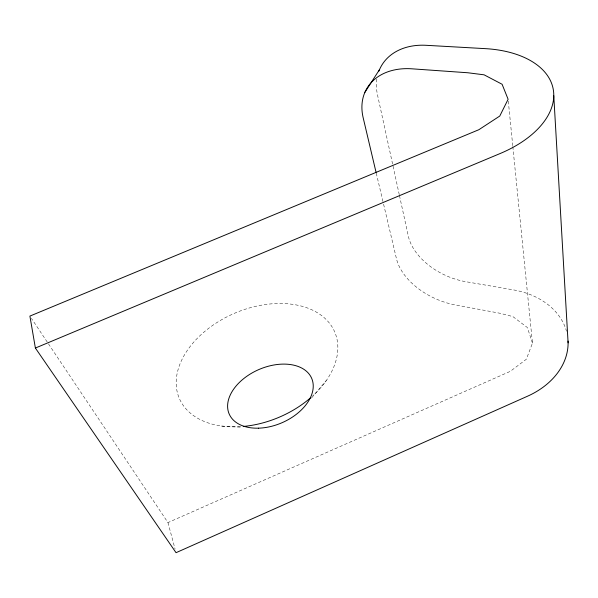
<?xml version="1.0" encoding="UTF-8"?>
<svg xmlns="http://www.w3.org/2000/svg" width="598" height="598" viewBox="0 0 598 598"><rect width="100%" height="100%" fill="white"/><g stroke="black" fill="none" stroke-linecap="round" stroke-linejoin="round"><path stroke-width="0.45" stroke-dasharray="2.99 2.24" d="M512.83 146.577L532.459 343.132L526.315 359.271L510.303 371.343L167.963 522.585L31.44 318.39M311.468 398.051L326.306 380.537M221.544 426.045L242.041 427.256M532.459 343.132L527.376 327.54L512.897 316.604L499.913 313.247L455.063 304.875A56.855 35.424 24.8 0 1 396.467 258.747L383.527 203.948M167.963 522.585L175.087 549.114M376.254 173.158L383.311 203.051M399.27 194.656L377.495 94.873A63.754 48.072 29.5 0 1 376.987 78.151M399.464 195.561L408.307 236.105A55.719 35.962 24.5 0 0 465.61 281.665L513.241 289.851A75.759 57.767 -6.3 0 1 566.493 331.232M508.3 101.152L512.74 145.65M240.628 426.658A84.505 56.571 -23.1 0 1 182.756 357.978A84.505 56.571 -23.1 0 1 303.223 306.602A84.505 56.571 -23.1 0 1 312.694 395.928"/><path stroke-width="0.9" d="M364.862 92.391L379.558 69.517M568.055 341.062A75.759 57.767 -6.3 0 1 527.473 396.235L176.044 552.687L35.387 348.043L500.122 153.537A97.235 56.877 -10.8 0 0 553.449 90.597A97.235 56.877 -10.8 0 0 485.456 48.647L426.299 45.313A63.754 48.072 29.5 0 0 378.885 71.169M376.037 172.254L363.158 117.701A65.264 47.653 29.5 0 1 411.977 68.815L467.838 72.762L484.096 74.825L502.096 84.258L508.113 99.29L499.771 116.049L478.856 129.714L29.9 316.088L35.387 348.043M553.77 95.68L568.1 342.863M310.698 397.707A84.505 56.571 -23.1 0 1 243.304 426.449M258.441 428.175A44.94 29.003 -23.4 0 0 312.007 379.162A44.94 29.003 -23.4 0 0 240.807 381.098A44.94 29.003 -23.4 0 0 258.441 428.175"/></g></svg>
